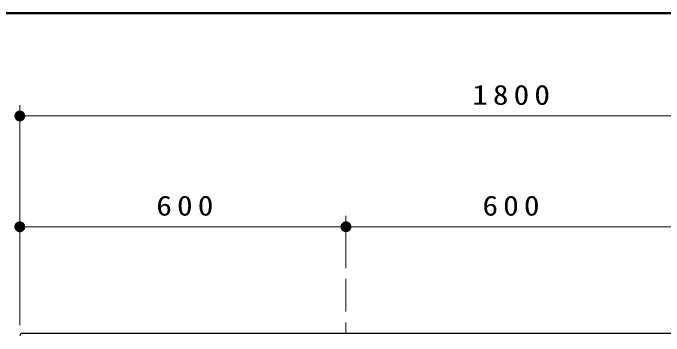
# Model space of a CAD drawing. Units: millimetres on the paper, scale 1:20. Extents: x -365 to 12, y -47 to 342.
# Drawn here: x -311.3 to -251.5, y 227.3 to 257 of the extents above; entities that cross this region are included whole.
import ezdxf

# ---------------------------------------------------------------- set-up
doc = ezdxf.new("R2010")
doc.units = ezdxf.units.MM
doc.linetypes.add('USER2', pattern=[6, 3, -1, 1, -1])
doc.layers.add('LY_1', color=7, linetype='Continuous', lineweight=25)
doc.layers.add('LY_2', color=7, linetype='Continuous', lineweight=13)
doc.styles.add('ＭＳ ゴシック', font='')
doc.styles.get('ＭＳ ゴシック').set_extended_font_data('MS Gothic')

# ---------------------------------------------------------------- blocks, each defined once
blk = doc.blocks.new('filled_dot')
at = {"color": 0, "linetype": 'Continuous', "lineweight": -2, "const_width": 1.25}
blk.add_lwpolyline([(-0.625, 0, 1), (0.625, 0, 1)], format="xyb", close=True, dxfattribs=at)

msp = doc.modelspace()

# ---------------------------------------------------------------- linework, layer by layer
at = {"layer": 'LY_1', "lineweight": 13}
for p, q in [((-310.717, 228.274), (-310.717, 248.524)), ((-310.717, 247.524), (-220.717, 247.524)), ((-280.717, 233.524), (-280.717, 238.325)), ((-280.717, 233.524), (-280.717, 238.325)), ((-310.717, 237.325), (-280.717, 237.325)), ((-280.717, 237.325), (-250.717, 237.325))]:
    msp.add_line(p, q, dxfattribs=at)
at = {"layer": 'LY_1', "color": 4, "linetype": 'USER2', "lineweight": 13}
msp.add_line((-280.717, 232.524), (-280.717, 194.103), dxfattribs=at)
at = {"layer": 'LY_1', "color": 40}
msp.add_line((-310.467, 227.524), (-220.967, 227.524), dxfattribs=at)
at = {"layer": 'LY_1', "color": 4}
msp.add_arc((-310.467, 227.274), 0.25, 89.99998, 179.99996, dxfattribs=at)
at = {"layer": 'LY_2', "lineweight": 50}
msp.add_line((0, 257), (-365, 257), dxfattribs=at)

# ---------------------------------------------------------------- block references
at = {"layer": 'LY_1', "lineweight": 13, "xscale": 0.4, "yscale": 0.4}
for p in [(-310.717, 247.524), (-310.717, 237.325), (-280.717, 237.325)]:
    msp.add_blockref('filled_dot', p, dxfattribs=at)
at = {"layer": 'LY_1', "lineweight": 13, "xscale": 0.4, "yscale": 0.4, "rotation": 180}
msp.add_blockref('filled_dot', (-280.717, 237.325), dxfattribs=at)

# ---------------------------------------------------------------- texts
at = {"layer": 'LY_1', "char_height": 1.833, "attachment_point": 8, "style": 'ＭＳ ゴシック'}
for s, insert in [('\\T1.33;\\W1.15;1800', (-265.296, 248.524)), ('\\T1.33;\\W1.15;600', (-295.301, 238.325)), ('\\T1.33;\\W1.15;600', (-265.301, 238.325))]:
    msp.add_mtext(s, dxfattribs=dict(at, insert=insert))

doc.saveas('drawing.dxf')
